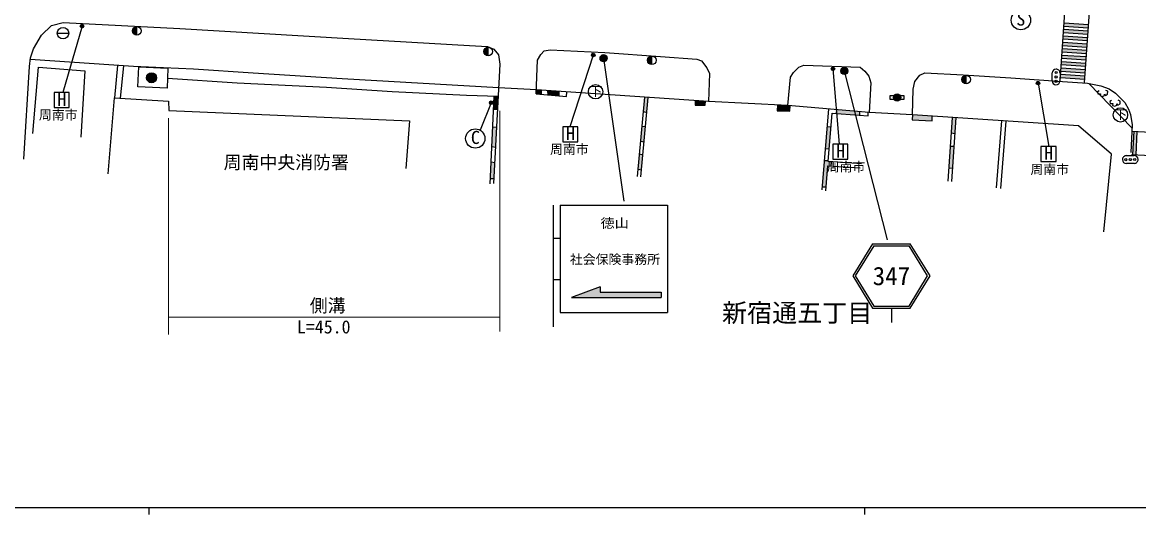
# Model space of a CAD drawing. Units: millimetres at full size, sheet at 1:1000; details may follow other scales. Extents: x 40000 to 680000, y 20000 to 380000.
# Drawn here: x 150302 to 306292, y 204000 to 272760 of the extents above; entities that cross this region are included whole.
import ezdxf
from ezdxf.enums import TextEntityAlignment as Align

# ---------------------------------------------------------------- set-up
doc = ezdxf.new("R2010")
doc.units = ezdxf.units.MM
doc.header["$LTSCALE"] = 1000
for name, color, linetype, lineweight in [('M-BGD', 7, 'Continuous', 25), ('M-BGD-EXST', 7, 'Continuous', 25), ('M-STR-HTXT', 7, 'Continuous', 13), ('M-STR-STRC', 7, 'Continuous', 25), ('M-TTL-BAND', 7, 'Continuous', 25)]:
    doc.layers.add(name, color=color, linetype=linetype, lineweight=lineweight)
doc.layers.add('M-BMK-HTXT', color=7, linetype='Continuous')
doc.styles.add('ＭＳ ゴシック', font='')
doc.styles.get('ＭＳ ゴシック').set_extended_font_data('MS Gothic')

msp = doc.modelspace()

# ---------------------------------------------------------------- hatches: boundary and pattern name
at = {"layer": 'M-BGD'}
for points in [[(166316, 272189, 0.41421), (165716, 271589, 0.41421), (166316, 270989)], [(215393, 269283, 0.41421), (214793, 268683, 0.41421), (215393, 268083)], [(238252, 268054, 0.41421), (237652, 267454, 0.41421), (238252, 266854)], [(167667, 265025, 1), (169067, 265025, 1)], [(282194, 265359, 0.41421), (281594, 264759, 0.41421), (282194, 264159)], [(216697, 260623), (216791, 262399), (216247, 262417), (216163, 260628)], [(222812, 262721), (222791, 263268), (222141, 263312), (222121, 262783)], [(225253, 262504), (225277, 263102), (223691, 263208), (223719, 262640)], [(237569, 260185), (237764, 262267), (237277, 262299), (237093, 260312)], [(272040, 262263, 1), (273040, 262263, 1)], [(245732, 261181), (245757, 261732), (244320, 261829), (244313, 261209)], [(257533, 260369), (257604, 261115), (257276, 261143), (255836, 261216), (255792, 260422)], [(267263, 259794), (267294, 260298), (264076, 260569), (264010, 260027)], [(277435, 259016), (277441, 259675), (274684, 259862), (274659, 259156)], [(280626, 257223), (280777, 259450), (280283, 259483), (280137, 257314)], [(216421, 255343), (216521, 257282), (216564, 258106), (216045, 258143), (215916, 255404)], [(237186, 256078), (237384, 258201), (236902, 258242), (236711, 256187)], [(263033, 255107), (263298, 258169), (262761, 258216), (262512, 255152)], [(236821, 252166), (237017, 254266), (236544, 254379), (236347, 252252)], [(280296, 252371), (280506, 255460), (280011, 255457), (279808, 252443)], [(216196, 250938), (216312, 253203), (215816, 253277), (215706, 250959)], [(262612, 249801), (262861, 252727), (263285, 252699), (263322, 253315), (262881, 253347), (262890, 253451), (262374, 253452), (262078, 249807)]]:
    msp.add_hatch(color=256, dxfattribs=at).paths.add_polyline_path(points)
at = {"layer": 'M-BGD-EXST'}
for points in [[(158891, 272234, 1), (158391, 272234, 1)], [(230326, 268190, 1), (229826, 268190, 1)], [(263824, 266270, 1), (263324, 266270, 1)], [(292475, 264283, 1), (291975, 264283, 1)], [(216059, 261524, 1), (215559, 261524, 1)]]:
    msp.add_hatch(color=256, dxfattribs=at).paths.add_polyline_path(points)
at = {"layer": 'M-STR-STRC'}
for points in [[(299221, 271557), (295812, 271790), (295782, 271341), (299191, 271108)], [(299283, 272455), (295874, 272688), (295843, 272239), (299252, 272006)], [(299099, 269762), (295690, 269994), (295659, 269545), (299068, 269313)], [(299160, 270659), (295751, 270892), (295721, 270443), (299130, 270210)], [(299038, 268864), (295629, 269096), (295598, 268647), (299007, 268415)], [(232025, 267745, 1), (231025, 267745, 1)], [(298915, 267068), (295506, 267300), (295476, 266851), (298885, 266619)], [(298977, 267966), (295568, 268198), (295537, 267749), (298946, 267517)], [(265661, 265970, 1), (264661, 265970, 1)], [(298793, 265272), (295384, 265504), (295353, 265055), (298762, 264823)], [(298854, 266170), (295445, 266402), (295415, 265953), (298824, 265721)], [(306089, 257515), (305639, 257538), (305471, 254299), (305920, 254276)], [(239550, 234329), (239550, 235079), (231050, 235079), (231050, 235829), (227050, 234329), (231050, 234329)]]:
    msp.add_hatch(color=256, dxfattribs=at).paths.add_polyline_path(points)

# ---------------------------------------------------------------- linework, layer by layer
at = {"layer": 'M-BGD'}
for p, q in [((166316, 270989), (166316, 272189)), ((155187, 271248), (156787, 271248)), ((215393, 268083), (215393, 269283)), ((238252, 266854), (238252, 268054)), ((163602, 266728), (163195, 262210)), ((164447, 266669), (163960, 262163)), ((282194, 264159), (282194, 265359)), ((305354, 258034), (299316, 264234)), ((215671, 250214), (216247, 262417)), ((222791, 263268), (222812, 262721)), ((223691, 263208), (223719, 262640)), ((225277, 263102), (225253, 262504)), ((236253, 251236), (237277, 262299)), ((236728, 251164), (237764, 262267)), ((216163, 260628), (216697, 260623)), ((262959, 260663), (262041, 249347)), ((264076, 260569), (264010, 260027)), ((237093, 260312), (237569, 260185)), ((267294, 260298), (267263, 259794)), ((279681, 250560), (280283, 259483)), ((280170, 250521), (280777, 259450)), ((286430, 249665), (287181, 259016)), ((287037, 249550), (287754, 258977)), ((216045, 258143), (216564, 258106)), ((236902, 258242), (237384, 258201)), ((262761, 258216), (263298, 258169)), ((236711, 256187), (237186, 256078)), ((280137, 257314), (280626, 257223)), ((215916, 255404), (216421, 255343)), ((236544, 254379), (237017, 254266)), ((262512, 255152), (263033, 255107)), ((280011, 255457), (280506, 255460)), ((215816, 253277), (216312, 253203)), ((262374, 253452), (262890, 253451)), ((263322, 253315), (263285, 252699)), ((236347, 252252), (236821, 252166)), ((279808, 252443), (280296, 252371)), ((215706, 250959), (216196, 250938)), ((262078, 249807), (262612, 249801))]:
    msp.add_line(p, q, dxfattribs=at)
for points in [[(150529, 253638), (151308, 266572), (151441, 267825), (151841, 269063), (152999, 270980), (154366, 272308), (156018, 272726), (172292, 271895), (195888, 270519), (212766, 269506), (215299, 269386), (216180, 268993), (216840, 268223), (217029, 266919), (216521, 257282), (216160, 250241)], [(222121, 262783), (222303, 267497), (222767, 268262), (223219, 268798), (224040, 268940), (231708, 268541), (239492, 267983), (244565, 267606), (245205, 267376), (245961, 266387), (246329, 265597), (246164, 261705)], [(301416, 243504), (302474, 254338), (297874, 258293), (274684, 259862), (268642, 260184), (257276, 261143), (246164, 261705), (222141, 263312), (216854, 263602), (194987, 264888), (182543, 265657), (174230, 266210), (165845, 266570), (151416, 267589)], [(257276, 261143), (257657, 265095), (258051, 265774), (258825, 266507), (259505, 266779), (267378, 266486), (268023, 265937), (268586, 265223), (268848, 264317), (268642, 260184)], [(151785, 257227), (152582, 266518), (159055, 265971), (158459, 256740)], [(274684, 259862), (274773, 263445), (275007, 264502), (275697, 265370), (276420, 265703), (281756, 265427), (288450, 265015), (295657, 264502), (299122, 264272), (300989, 263908), (302149, 263453), (303071, 262850), (304335, 261575), (304847, 260654), (305166, 259902), (305370, 258424), (305209, 254583)], [(216791, 262399), (212369, 262543), (201980, 263072), (192791, 263673), (180322, 264274), (170594, 264922)], [(162285, 251608), (163195, 262210), (170711, 261753), (170751, 260441), (204391, 258983), (203913, 252359)], [(222121, 262783), (226339, 262407), (226392, 263027)], [(272093, 262488), (271540, 262488), (271540, 262038), (272093, 262038)], [(273540, 262263), (273540, 262488), (272986, 262488)], [(272986, 262038), (273540, 262038), (273540, 262263)], [(300778, 263194), (300540, 263058), (300583, 262787), (300939, 262796), (300913, 262533), (301227, 262406), (301507, 262550), (301507, 262728), (301642, 262542), (301956, 262745), (301990, 263135), (301685, 263236)], [(244320, 261829), (244313, 261209), (245732, 261181), (245757, 261732)], [(255836, 261216), (255792, 260422), (257533, 260369), (257604, 261115)], [(302515, 261828), (302278, 261692), (302320, 261421), (302676, 261429), (302651, 261167), (302964, 261039), (303244, 261184), (303244, 261361), (303380, 261175), (303694, 261378), (303727, 261768), (303422, 261870)], [(267583, 253007), (262881, 253347), (263462, 260066), (268483, 259706), (268508, 260195)], [(274684, 259862), (274659, 259156), (277435, 259016), (277441, 259675)], [(262561, 249207), (262861, 252727), (267363, 252427)]]:
    msp.add_lwpolyline(points, dxfattribs=at)
msp.add_lwpolyline([(166559, 266539), (170656, 266363), (170535, 263566), (166439, 263742)], close=True, dxfattribs=at)
for centre, radius in [((155987, 271248), 800), ((166316, 271589), 600), ((215393, 268683), 600), ((238252, 267454), 600), ((168367, 265025), 700), ((282194, 264759), 600), ((272540, 262263), 500)]:
    msp.add_circle(centre, radius, dxfattribs=at)
at = {"layer": 'M-BGD-EXST'}
for p, q in [((158641, 272234), (155966, 262954)), ((230076, 268190), (226798, 258173)), ((263574, 266270), (264429, 255737)), ((292225, 264283), (293748, 255440)), ((156845, 262954), (154745, 262954)), ((154745, 262954), (154745, 260854)), ((156845, 260854), (156845, 262954)), ((154745, 260854), (156845, 260854)), ((215809, 261524), (214269, 257707)), ((227923, 258173), (225823, 258173)), ((225823, 258173), (225823, 256073)), ((227923, 256073), (227923, 258173)), ((225823, 256073), (227923, 256073)), ((265673, 255737), (263573, 255737)), ((263573, 255737), (263573, 253637)), ((265673, 253637), (265673, 255737)), ((294743, 255440), (292643, 255440)), ((292643, 255440), (292643, 253340)), ((294743, 253340), (294743, 255440)), ((263573, 253637), (265673, 253637)), ((292643, 253340), (294743, 253340))]:
    msp.add_line(p, q, dxfattribs=at)
for centre, radius in [((289831, 273061), 1350), ((158641, 272234), 250), ((230076, 268190), 250), ((263574, 266270), 250), ((230400, 263066), 1000), ((292225, 264283), 250), ((215809, 261524), 250), ((303746, 259835), 1000), ((213598, 256535), 1350)]:
    msp.add_circle(centre, radius, dxfattribs=at)
at = {"layer": 'M-STR-HTXT'}
for p, q in [((170707, 259381), (170707, 229173)), ((217022, 260398), (217022, 229599)), ((217022, 231562), (170707, 231562))]:
    msp.add_line(p, q, dxfattribs=at)
at = {"layer": 'M-STR-STRC'}
for p, q in [((295317, 264526), (296952, 288511)), ((298727, 264298), (300362, 288287)), ((295812, 271790), (299221, 271557)), ((295843, 272239), (299252, 272006)), ((295874, 272688), (299283, 272455)), ((295690, 269994), (299099, 269762)), ((295721, 270443), (299130, 270210)), ((295751, 270892), (299160, 270659)), ((295782, 271341), (299191, 271108)), ((295598, 268647), (299007, 268415)), ((295629, 269096), (299038, 268864)), ((295659, 269545), (299068, 269313)), ((231525, 267745), (234341, 247799)), ((295476, 266851), (298885, 266619)), ((295506, 267300), (298915, 267068)), ((295537, 267749), (298946, 267517)), ((295568, 268198), (298977, 267966)), ((265161, 265970), (271137, 242361)), ((294188, 264588), (294203, 265688)), ((295303, 265673), (295288, 264573)), ((295384, 265504), (298793, 265272)), ((295415, 265953), (298824, 265721)), ((295445, 266402), (298854, 266170)), ((295353, 265055), (298762, 264823)), ((305334, 257554), (313779, 257115)), ((305471, 254299), (305639, 257538)), ((305920, 254276), (306089, 257515)), ((305274, 254309), (313436, 253885)), ((304555, 254141), (305655, 254157)), ((305672, 253057), (304572, 253041)), ((224467, 247222), (224467, 230222)), ((225467, 247222), (225467, 232222)), ((225467, 247222), (240467, 247222)), ((240467, 247222), (240467, 232222)), ((224467, 242597), (225467, 242597)), ((269105, 241836), (266341, 237336)), ((269105, 241836), (274378, 241836)), ((277141, 237336), (274378, 241836)), ((269273, 241536), (266694, 237336)), ((269273, 241536), (274210, 241536)), ((276789, 237336), (274210, 241536)), ((266341, 237336), (269105, 232836)), ((266694, 237336), (269273, 233136)), ((274210, 233136), (276789, 237336)), ((274378, 232836), (277141, 237336)), ((224467, 236847), (225467, 236847)), ((231050, 235829), (227050, 234329)), ((231050, 235829), (231050, 235079)), ((227050, 234329), (239550, 234329)), ((231050, 235079), (239550, 235079)), ((231050, 234329), (239550, 234329)), ((239550, 235079), (239550, 234329)), ((269105, 232836), (274378, 232836)), ((269273, 233136), (274210, 233136)), ((271741, 232836), (271741, 230836)), ((225467, 232222), (240467, 232222))]:
    msp.add_line(p, q, dxfattribs=at)
for centre, radius in [((231525, 267745), 500), ((265161, 265970), 500), ((294752, 265135), 150), ((294760, 265755), 150), ((294743, 264515), 150), ((304498, 253584), 150), ((305118, 253593), 150), ((305738, 253602), 150)]:
    msp.add_circle(centre, radius, dxfattribs=at)
for centre, start, end in [((294753, 265681), 89.215, 179.215), ((294753, 265681), 359.215, 89.215), ((294738, 264581), 179.215, 269.215), ((294738, 264581), 269.215, 359.215), ((304564, 253591), 90.84232, 180.84232), ((304564, 253591), 180.84232, 270.84232), ((305663, 253607), 0.84232, 90.84232), ((305663, 253607), 270.84232, 0.84232)]:
    msp.add_arc(centre, 550, start, end, dxfattribs=at)
at = {"layer": 'M-TTL-BAND'}
for p, q in [((40000, 205000), (579000, 205000)), ((168000, 205000), (168000, 204000)), ((268000, 205000), (268000, 204000))]:
    msp.add_line(p, q, dxfattribs=at)

# ---------------------------------------------------------------- texts
at = {"layer": 'M-BGD-EXST', "style": 'ＭＳ ゴシック'}
for s, p in [('S', (289176, 271768)), ('C', (212943, 255243))]:
    msp.add_text(s, height=1833, rotation=358.508, dxfattribs=at).set_placement(p, align=Align.BOTTOM_LEFT)
for s, height, p in [('下', 1320, (229547, 262079)), ('H', 1833, (155198, 260546)), ('周南市', 1320, (152613, 258789)), ('下', 1320, (302893, 258847)), ('H', 1833, (226276, 255765)), ('周南市', 1320, (224043, 253971)), ('H', 1833, (264026, 253329)), ('H', 1833, (293095, 253032)), ('周南市', 1320, (262694, 251534)), ('周南市', 1320, (291170, 251171))]:
    msp.add_text(s, height=height, dxfattribs=at).set_placement(p, align=Align.BOTTOM_LEFT)
at = {"layer": 'M-BMK-HTXT', "style": 'ＭＳ ゴシック'}
for s, height, p in [('周南中央消防署', 1833, (178429, 251743)), ('新宿通五丁目', 2566, (248073, 230137))]:
    msp.add_text(s, height=height, dxfattribs=at).set_placement(p, align=Align.BOTTOM_LEFT)
at = {"layer": 'M-STR-HTXT', "style": 'ＭＳ ゴシック'}
for s, p in [('側溝', (190473, 231738)), ('L=45.0', (188678, 228762))]:
    msp.add_text(s, height=1833, dxfattribs=at).set_placement(p, align=Align.BOTTOM_LEFT)
at = {"layer": 'M-STR-STRC', "style": 'ＭＳ ゴシック', "width": 1.1}
msp.add_text('徳山', height=1320, dxfattribs=at).set_placement((233065, 244714), align=Align.MIDDLE_CENTER)
at = {"layer": 'M-STR-STRC', "style": 'ＭＳ ゴシック'}
for s, height, p in [('社会保険事務所', 1320, (233109, 239658)), ('347', 2566, (271741, 237336))]:
    msp.add_text(s, height=height, dxfattribs=at).set_placement(p, align=Align.MIDDLE_CENTER)

doc.saveas('drawing.dxf')
